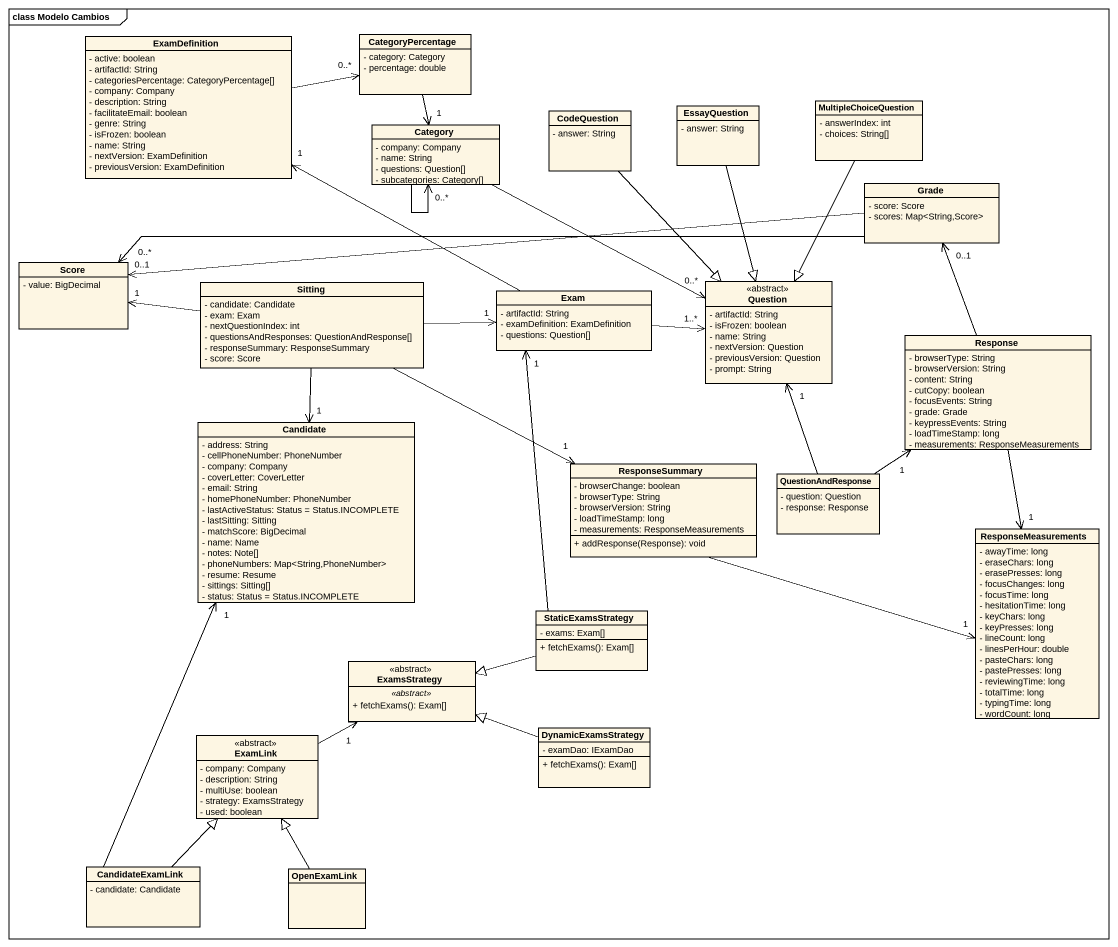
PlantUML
@startuml
mainframe class Modelo Cambios
hide circle
hide empty members
skinparam classAttributeIconSize 0
class ExamDefinition {
  - active: boolean
  - artifactId: String
  - categoriesPercentage: CategoryPercentage[]
  - company: Company
  - description: String
  - facilitateEmail: boolean
  - genre: String
  - isFrozen: boolean
  - name: String
  - nextVersion: ExamDefinition
  - previousVersion: ExamDefinition
}
class CategoryPercentage {
  - category: Category
  - percentage: double
}
class CodeQuestion {
  - answer: String
}
class EssayQuestion {
  - answer: String
}
class MultipleChoiceQuestion {
  - answerIndex: int
  - choices: String[]
}
class Category {
  - company: Company
  - name: String
  - questions: Question[]
  - subcategories: Category[]
}
class Grade {
  - score: Score
  - scores: Map<String,Score>
}
class Score {
  - value: BigDecimal
}
class Sitting {
  - candidate: Candidate
  - exam: Exam
  - nextQuestionIndex: int
  - questionsAndResponses: QuestionAndResponse[]
  - responseSummary: ResponseSummary
  - score: Score
}
class Exam {
  - artifactId: String
  - examDefinition: ExamDefinition
  - questions: Question[]
}
class Question <<abstract>> {
  - artifactId: String
  - isFrozen: boolean
  - name: String
  - nextVersion: Question
  - previousVersion: Question
  - prompt: String
}
class Response {
  - browserType: String
  - browserVersion: String
  - content: String
  - cutCopy: boolean
  - focusEvents: String
  - grade: Grade
  - keypressEvents: String
  - loadTimeStamp: long
  - measurements: ResponseMeasurements
}
class Candidate {
  - address: String
  - cellPhoneNumber: PhoneNumber
  - company: Company
  - coverLetter: CoverLetter
  - email: String
  - homePhoneNumber: PhoneNumber
  - lastActiveStatus: Status = Status.INCOMPLETE
  - lastSitting: Sitting
  - matchScore: BigDecimal
  - name: Name
  - notes: Note[]
  - phoneNumbers: Map<String,PhoneNumber>
  - resume: Resume
  - sittings: Sitting[]
  - status: Status = Status.INCOMPLETE
}
class ResponseSummary {
  - browserChange: boolean
  - browserType: String
  - browserVersion: String
  - loadTimeStamp: long
  - measurements: ResponseMeasurements
  + addResponse(Response): void
}
class QuestionAndResponse {
  - question: Question
  - response: Response
}
class ResponseMeasurements {
  - awayTime: long
  - eraseChars: long
  - erasePresses: long
  - focusChanges: long
  - focusTime: long
  - hesitationTime: long
  - keyChars: long
  - keyPresses: long
  - lineCount: long
  - linesPerHour: double
  - pasteChars: long
  - pastePresses: long
  - reviewingTime: long
  - totalTime: long
  - typingTime: long
  - wordCount: long
}
class StaticExamsStrategy {
  - exams: Exam[]
  + fetchExams(): Exam[]
}
class ExamsStrategy <<abstract>> {
  .. <<abstract>> ..
  + fetchExams(): Exam[]
}
class DynamicExamsStrategy {
  - examDao: IExamDao
  + fetchExams(): Exam[]
}
class ExamLink <<abstract>> {
  - company: Company
  - description: String
  - multiUse: boolean
  - strategy: ExamsStrategy
  - used: boolean
}
class CandidateExamLink {
  - candidate: Candidate
}
class OpenExamLink
ExamDefinition -right-> "0..*" CategoryPercentage
CategoryPercentage --> "1" Category
CodeQuestion --|> Question
EssayQuestion --|> Question
MultipleChoiceQuestion --|> Question
Category --> "0..*" Category
Category -right-> "0..*" Question
Grade -left-> "0..1" Score
Grade -left-> "0..*" Score
Sitting -left-> "1" Score
Sitting -right-> "1" Exam
Sitting --> "1" Candidate
Sitting -right-> "1" ResponseSummary
Exam -left-> "1" ExamDefinition
Exam -right-> "1..*" Question
Response -up-> "0..1" Grade
Response --> "1" ResponseMeasurements
ResponseSummary -right-> "1" ResponseMeasurements
QuestionAndResponse -up-> "1" Question
QuestionAndResponse -up-> "1" Response
StaticExamsStrategy -up-> "1" Exam
StaticExamsStrategy -left-|> ExamsStrategy
DynamicExamsStrategy -left-|> ExamsStrategy
ExamLink -right-> "1" ExamsStrategy
CandidateExamLink -up-> "1" Candidate
CandidateExamLink -up-|> ExamLink
OpenExamLink -up-|> ExamLink
@enduml
